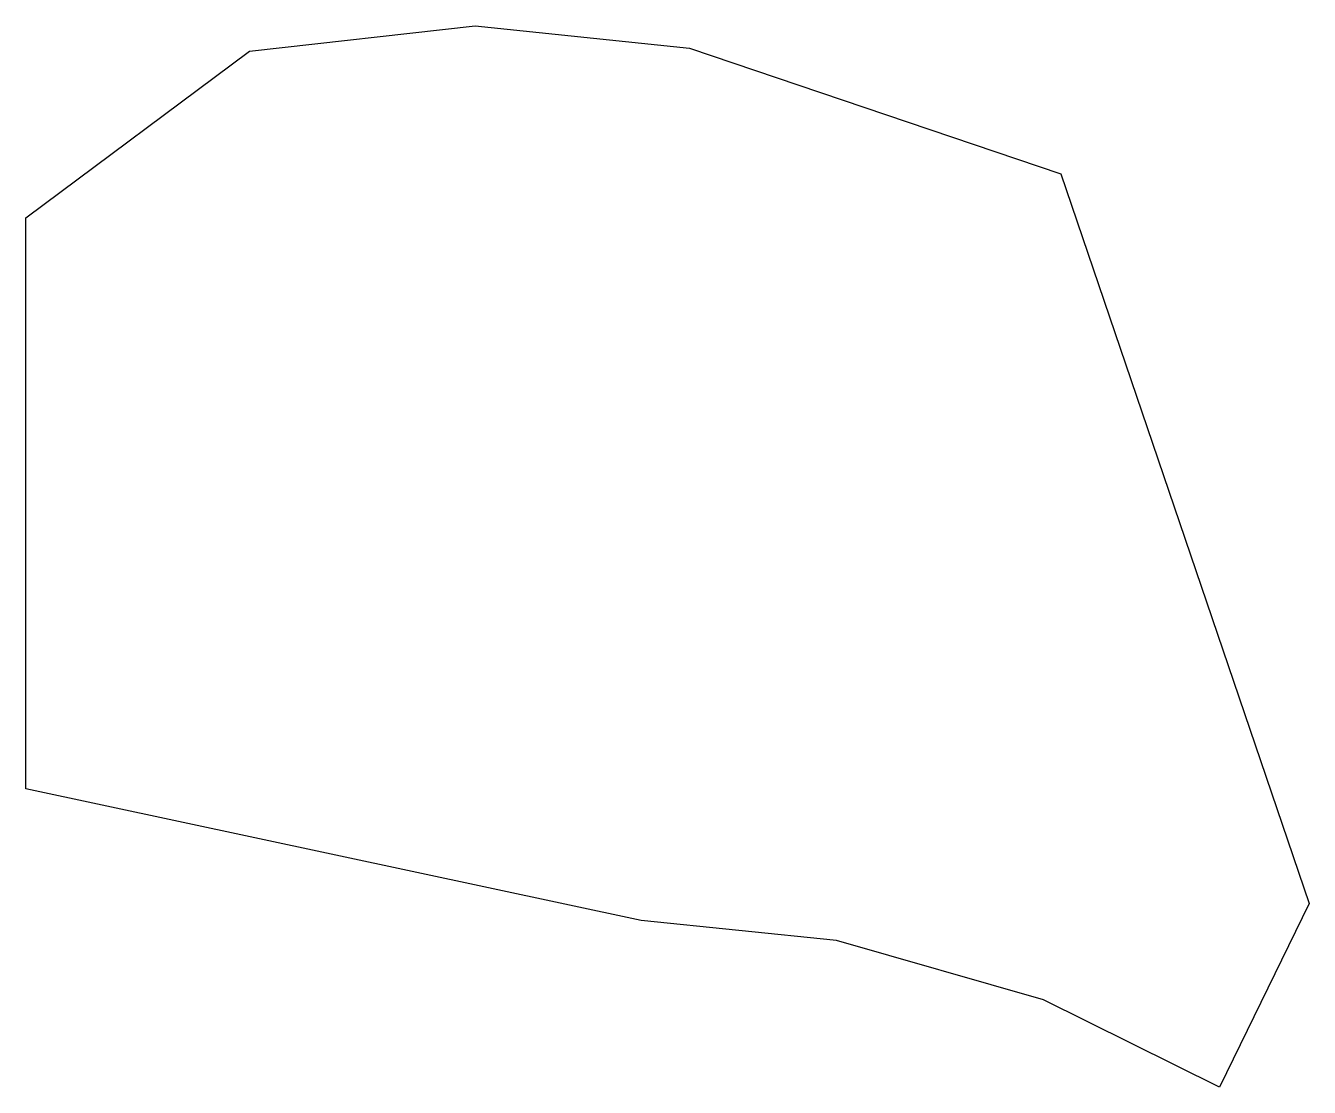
# Model space of a CAD drawing. Header units: millimetres. Extents: x -10 to 109, y -37 to 61.
import ezdxf

# ---------------------------------------------------------------- set-up
doc = ezdxf.new("R2010")
doc.units = ezdxf.units.MM

msp = doc.modelspace()

# ---------------------------------------------------------------- linework, layer by layer
for p, q in [((10.79, 58.96), (31.73, 61.33)), ((31.73, 61.33), (51.62, 59.24)), ((-10, 43.5), (10.79, 58.96)), ((51.62, 59.24), (86.09, 47.58)), ((86.09, 47.58), (109.15, -20.13)), ((-10, -9.5), (-10, 43.5)), ((47.14, -21.73), (-10, -9.5)), ((109.15, -20.13), (100.82, -37.2)), ((65.25, -23.58), (47.14, -21.73)), ((84.48, -29.09), (65.25, -23.58)), ((100.82, -37.2), (84.48, -29.09))]:
    msp.add_line(p, q)

doc.saveas('drawing.dxf')
